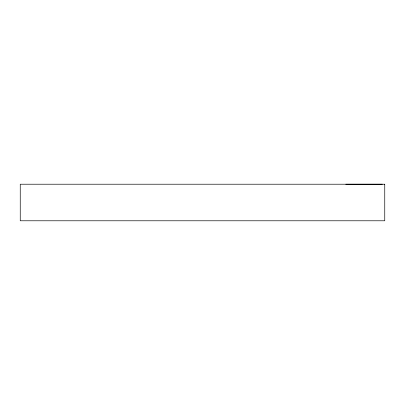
<?xml version="1.0" encoding="UTF-8"?>
<svg xmlns="http://www.w3.org/2000/svg" width="405" height="405" viewBox="0 0 405 405"><rect width="100%" height="100%" fill="white"/><g stroke="black" fill="none" stroke-linecap="round" stroke-linejoin="round"><path stroke-width="0.61" d="M345.779 184.219L382.345 184.219M384.75 184.219L20.25 184.219L20.25 220.781L384.75 220.781L384.75 184.219"/></g></svg>
